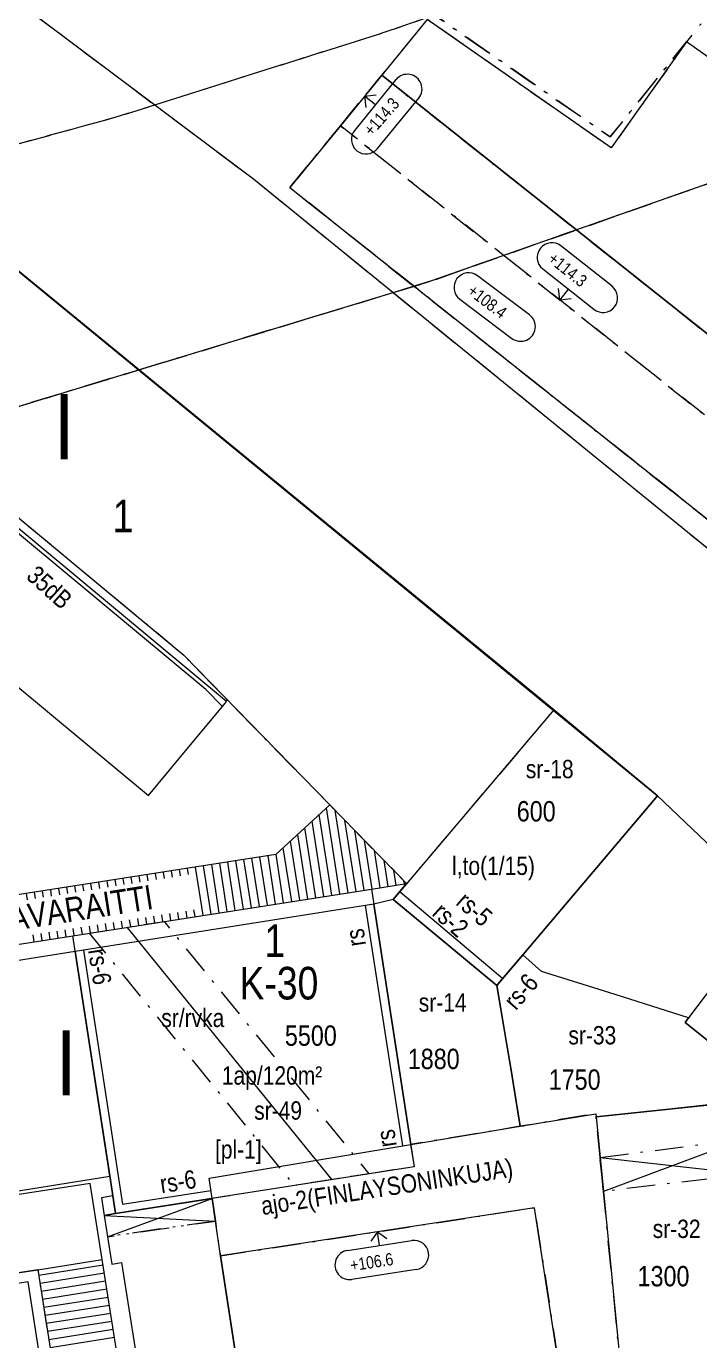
# Model space of a CAD drawing. Header units: metres. Extents: x 24485995 to 24488038, y 6819999 to 6822001.
# Drawn here: x 24487132.5 to 24487215.2, y 6821450.4 to 6821611.8 of the extents above; entities that cross this region are included whole.
import ezdxf

# ---------------------------------------------------------------- set-up
doc = ezdxf.new("R2010")
doc.units = ezdxf.units.M
for name, pattern in [('Aukot_rajalla', [0]), ('k10020', [0]), ('k10040', [10.3, 3.5, -1.5, 0.3, -1.5, 3.5]), ('k10050', [8, 3, -2, 3]), ('K10271', [0]), ('k10400', [0]), ('k10li0', [0])]:
    doc.linetypes.add(name, pattern=pattern)
for name, color, linetype, lineweight in [('AK_AsemakaavaTeksti_Kadun_puistonnimi', 7, 'Continuous', 0), ('AK_AsemakaavaTeksti_Kaupunginosan_nimi', 7, 'Continuous', 0), ('AK_AsemakaavaTeksti_Korttelinumero', 7, 'Continuous', 0), ('AK_AsemakaavaViiva_Kaupunginosan_raja', 7, 'Continuous', 0), ('AK_JohdoillevarattuViiva', 7, 'Continuous', 0), ('AK_Kaavamerkinta_Kayttotarkoitusalue', 7, 'Continuous', 0), ('AK_KayttotarkoitusViiva', 7, 'Continuous', 0), ('AK_LiikennointiTeksti_Autopaikkamerkinta_m2', 7, 'Continuous', 0), ('AK_LiikennointiViiva_Polkuviivoitus', 7, 'Continuous', 0), ('AK_MaanalainenkViiva_Alueenosan_raja', 132, 'Continuous', 0), ('AK_MaanalainenkViiva_Liikennealueen_kuvio', 132, 'Continuous', 0), ('AK_MaanalainenkViiva_Ohj_Alueenosan_raja', 132, 'Continuous', 0), ('AK_MuuAsemakaavaTeksti_Alueenosan_kayttotarkoitus', 7, 'Continuous', 0), ('AK_MuuAsemakaavaTeksti_Erityismaarays', 7, 'Continuous', 0), ('AK_MuuAsemakaavaViiva_alueenosan_raja', 7, 'Continuous', 0), ('AK_MuuAsemakaavaViiva_Erityismaaraysviiva', 7, 'Continuous', 0), ('AK_RakennusalaTeksti_Rakennusoikeus', 7, 'Continuous', 0), ('AK_RakennusalaViiva_Rakennusalan_raja__I_', 7, 'Continuous', 0), ('AK_RakentaminenTeksti_Korkeusmerkinta', 7, 'Continuous', 0), ('AK_RakentaminenTeksti_Korkeusmerkinta_ja_soikio', 7, 'Continuous', 0), ('AK_RakentaminenTeksti_Korkeusmerkinta_ja_soikio_ja_nuoli', 7, 'Continuous', 0), ('AK_RakentaminenViiva_dB_yms_aaltoviiva', 7, 'Continuous', 0), ('AK_RakentaminenViiva_Kulkuaukko', 7, 'Continuous', 0)]:
    doc.layers.add(name, color=color, linetype=linetype, lineweight=lineweight)
doc.styles.add('ArialNarrow', font='ARIALN.TTF')

# ---------------------------------------------------------------- blocks, each defined once
blk = doc.blocks.new('AKP43')
at = {"layer": 'AK_RakentaminenTeksti_Korkeusmerkinta_ja_soikio', "color": 7, "linetype": 'Continuous', "lineweight": 13}
for p, q in [((4, 1.8), (-4, 1.8)), ((-4, -1.8), (4, -1.8))]:
    blk.add_line(p, q, dxfattribs=at)
for centre, start, end in [((-4, 0), 90, 270), ((4, 0), 270, 90)]:
    blk.add_arc(centre, 1.8, start, end, dxfattribs=at)

msp = doc.modelspace()

# ---------------------------------------------------------------- linework, layer by layer
at = {"layer": 'AK_AsemakaavaViiva_Kaupunginosan_raja', "linetype": 'k10020', "lineweight": 9, "flags": 128}
for points in [[(24487046.64, 6821662.13), (24487062.45, 6821659.68), (24487079.67, 6821624.28), (24487102.62, 6821605.46), (24487210, 6821517.29)], [(24487210, 6821517.29), (24487264.96, 6821464.96)]]:
    msp.add_lwpolyline(points, dxfattribs=at)
at = {"layer": 'AK_JohdoillevarattuViiva', "linetype": 'Continuous', "lineweight": 5, "flags": 128}
msp.add_lwpolyline([(24487144.86, 6821501.15), (24487156.02, 6821487.4), (24487170.02, 6821470.16)], dxfattribs=at)
at = {"layer": 'AK_KayttotarkoitusViiva', "linetype": 'Continuous', "lineweight": 20, "flags": 128}
for points in [[(24487272.51, 6821498.13), (24487268.8, 6821492.94), (24487266.65, 6821494.49), (24487265.76, 6821501.56), (24487249.21, 6821520.79), (24487160.41, 6821593.01), (24487118.31, 6821624.6)], [(24487210, 6821517.29), (24487197.29, 6821527.86), (24487102.62, 6821605.46)], [(24487075.65, 6821568.65), (24487092.36, 6821584.02), (24487151.85, 6821534.55), (24487169.78, 6821516.18)], [(24487169.78, 6821516.18), (24487163.15, 6821510.08), (24487083.16, 6821497.59)], [(24487169.78, 6821516.18), (24487179.21, 6821506.52)], [(24487210, 6821517.29), (24487193.52, 6821497.83), (24487190.29, 6821494.02), (24487177.57, 6821504.58), (24487177.98, 6821505.06), (24487179.21, 6821506.52)], [(24487299.51, 6821341.72), (24487288.66, 6821399.93), (24487264.96, 6821464.96), (24487210, 6821517.29)], [(24487174.89, 6821505.84), (24487179.21, 6821506.52)], [(24487174.89, 6821505.84), (24487180.14, 6821471.75), (24487143.49, 6821466), (24487142.86, 6821470.09), (24487138.24, 6821500.12)], [(24487138.24, 6821500.12), (24487174.89, 6821505.84)], [(24487084.08, 6821491.66), (24487138.24, 6821500.12)], [(24487141.85, 6821460.34), (24487140.37, 6821469.7), (24487088.75, 6821461.72), (24487084.08, 6821491.66)], [(24487133.94, 6821459.1), (24487141.85, 6821460.34)], [(24487163.9, 6821320.38), (24487141.85, 6821460.34)], [(24487133.94, 6821459.1), (24487086.51, 6821451.76), (24487089.64, 6821431.5), (24487094.78, 6821432.3), (24487097.22, 6821416.4)], [(24487133.94, 6821459.1), (24487156, 6821319.15)]]:
    msp.add_lwpolyline(points, dxfattribs=at)
at = {"layer": 'AK_LiikennointiViiva_Polkuviivoitus', "linetype": 'Continuous', "lineweight": 0, "flags": 128}
for points in [[(24487170.04, 6821505.09), (24487168.49, 6821515)], [(24487171.03, 6821505.24), (24487169.38, 6821515.81)], [(24487172.02, 6821505.39), (24487170.44, 6821515.51)], [(24487168.06, 6821504.78), (24487166.72, 6821513.37)], [(24487169.05, 6821504.93), (24487167.61, 6821514.18)], [(24487173, 6821505.55), (24487171.64, 6821514.28)], [(24487173.99, 6821505.7), (24487172.85, 6821513.04)], [(24487166.09, 6821504.47), (24487164.95, 6821511.74)], [(24487167.08, 6821504.62), (24487165.84, 6821512.55)], [(24487174.98, 6821505.86), (24487174.05, 6821511.81)], [(24487160.16, 6821503.54), (24487159.23, 6821509.47)], [(24487161.15, 6821503.7), (24487160.22, 6821509.63)], [(24487162.14, 6821503.85), (24487161.21, 6821509.78)], [(24487163.12, 6821504.01), (24487162.2, 6821509.93)], [(24487164.11, 6821504.16), (24487163.18, 6821510.11)], [(24487165.1, 6821504.31), (24487164.07, 6821510.92)], [(24487175.97, 6821506.01), (24487175.25, 6821510.57)], [(24487149.47, 6821507.16), (24487149.35, 6821507.93)], [(24487150.46, 6821507.32), (24487150.34, 6821508.08)], [(24487151.45, 6821507.47), (24487151.33, 6821508.24)], [(24487152.44, 6821507.63), (24487152.32, 6821508.39)], [(24487154.23, 6821502.62), (24487153.31, 6821508.55)], [(24487155.22, 6821502.77), (24487154.29, 6821508.7)], [(24487156.21, 6821502.93), (24487155.28, 6821508.85)], [(24487157.2, 6821503.08), (24487156.27, 6821509.01)], [(24487158.18, 6821503.23), (24487157.26, 6821509.16)], [(24487159.17, 6821503.39), (24487158.25, 6821509.32)], [(24487176.96, 6821506.17), (24487176.46, 6821509.34)], [(24487177.94, 6821506.32), (24487177.66, 6821508.11)], [(24487138.61, 6821505.46), (24487138.49, 6821506.23)], [(24487139.59, 6821505.61), (24487139.47, 6821506.39)], [(24487140.58, 6821505.77), (24487140.46, 6821506.54)], [(24487141.57, 6821505.92), (24487141.45, 6821506.69)], [(24487142.56, 6821506.08), (24487142.44, 6821506.85)], [(24487143.55, 6821506.23), (24487143.43, 6821507)], [(24487144.53, 6821506.39), (24487144.41, 6821507.16)], [(24487145.52, 6821506.54), (24487145.4, 6821507.31)], [(24487146.51, 6821506.7), (24487146.39, 6821507.47)], [(24487147.5, 6821506.85), (24487147.38, 6821507.62)], [(24487148.49, 6821507.01), (24487148.37, 6821507.77)], [(24487178.93, 6821506.47), (24487178.87, 6821506.87)], [(24487132.68, 6821504.52), (24487132.56, 6821505.31)], [(24487133.67, 6821504.68), (24487133.55, 6821505.46)], [(24487134.65, 6821504.84), (24487134.53, 6821505.61)], [(24487135.64, 6821504.99), (24487135.52, 6821505.77)], [(24487136.63, 6821505.15), (24487136.51, 6821505.92)], [(24487137.62, 6821505.3), (24487137.5, 6821506.08)], [(24487152.26, 6821502.31), (24487152.13, 6821503.14)], [(24487153.24, 6821502.46), (24487153.11, 6821503.29)], [(24487141.39, 6821500.61), (24487141.26, 6821501.45)], [(24487142.38, 6821500.77), (24487142.24, 6821501.61)], [(24487143.36, 6821500.92), (24487143.23, 6821501.76)], [(24487144.35, 6821501.07), (24487144.22, 6821501.91)], [(24487145.34, 6821501.23), (24487145.21, 6821502.07)], [(24487146.33, 6821501.38), (24487146.2, 6821502.22)], [(24487147.32, 6821501.54), (24487147.18, 6821502.37)], [(24487148.3, 6821501.69), (24487148.17, 6821502.53)], [(24487149.29, 6821501.85), (24487149.16, 6821502.68)], [(24487150.28, 6821502), (24487150.15, 6821502.83)], [(24487151.27, 6821502.15), (24487151.14, 6821502.98)], [(24487133.48, 6821499.38), (24487133.35, 6821500.23)], [(24487134.47, 6821499.53), (24487134.34, 6821500.38)], [(24487135.46, 6821499.69), (24487135.33, 6821500.54)], [(24487136.45, 6821499.84), (24487136.31, 6821500.69)], [(24487137.44, 6821499.99), (24487137.3, 6821500.84)], [(24487138.42, 6821500.15), (24487138.29, 6821500.99)], [(24487139.41, 6821500.3), (24487139.28, 6821501.15)], [(24487140.4, 6821500.46), (24487140.27, 6821501.3)], [(24487141.95, 6821459.66), (24487134.05, 6821458.41)], [(24487142.11, 6821458.67), (24487134.21, 6821457.43)], [(24487142.26, 6821457.68), (24487134.36, 6821456.44)], [(24487142.42, 6821456.7), (24487134.52, 6821455.45)], [(24487142.58, 6821455.71), (24487134.67, 6821454.46)], [(24487142.73, 6821454.72), (24487134.83, 6821453.47)], [(24487142.89, 6821453.73), (24487134.98, 6821452.49)], [(24487143.04, 6821452.74), (24487135.14, 6821451.5)], [(24487143.2, 6821451.76), (24487135.3, 6821450.51)], [(24487143.35, 6821450.77), (24487135.45, 6821449.52)]]:
    msp.add_lwpolyline(points, dxfattribs=at)
at = {"layer": 'AK_MaanalainenkViiva_Alueenosan_raja', "linetype": 'k10040', "lineweight": 5, "flags": 128}
msp.add_lwpolyline([(24487904.87, 6822000), (24487912.66, 6821965.55), (24487865.91, 6821959.02), (24487839.01, 6821960.38), (24487795.63, 6821934.66), (24487733.23, 6821897.55), (24487490.51, 6821748.59), (24487460.38, 6821729.37), (24487429.64, 6821710.44), (24487387.98, 6821686.57), (24487345.7, 6821664.47), (24487302.61, 6821644.03), (24487279.84, 6821634.25), (24487264.67, 6821627.98), (24487270.52, 6821613.25), (24487232.97, 6821598.36), (24487181.75, 6821580.35), (24487129.78, 6821564.57), (24487077.19, 6821551.06), (24487055.55, 6821546.21), (24487022.13, 6821539.73), (24487007.31, 6821528.53), (24486995.34, 6821519.49), (24486983.34, 6821510.49), (24486970.66, 6821502.47), (24486957.2, 6821495.86), (24486943.1, 6821490.75), (24486928.63, 6821486.77), (24486923.49, 6821486), (24486908.85, 6821483.8), (24486903.42, 6821482.99), (24486900.75, 6821482.59), (24486891.59, 6821484.39), (24486877.62, 6821489.86), (24486864.68, 6821497.44), (24486853.08, 6821506.95), (24486732.66, 6821483.59), (24486723.17, 6821482.65), (24486713.64, 6821482.36), (24486704.11, 6821482.74), (24486694.63, 6821483.78), (24486685.24, 6821485.47), (24486671.58, 6821487.44), (24486657.81, 6821486.43), (24486560.8, 6821470.08), (24486112.2, 6821386.78), (24486064.09, 6821378.83), (24486015.55, 6821372.78), (24486000, 6821371.46)], dxfattribs=at)
at = {"layer": 'AK_MaanalainenkViiva_Liikennealueen_kuvio', "linetype": 'k10li0', "lineweight": 5, "flags": 128}
msp.add_lwpolyline([(24486000, 6821371.46), (24486015.55, 6821372.78), (24486064.09, 6821378.83), (24486112.2, 6821386.78), (24486560.8, 6821470.08), (24486657.81, 6821486.43), (24486671.58, 6821487.44), (24486685.24, 6821485.47), (24486694.63, 6821483.78), (24486704.11, 6821482.74), (24486713.64, 6821482.36), (24486723.17, 6821482.65), (24486732.66, 6821483.59), (24486853.08, 6821506.95), (24486864.68, 6821497.44), (24486877.62, 6821489.86), (24486891.59, 6821484.39), (24486900.75, 6821482.59), (24486903.42, 6821482.99), (24486908.85, 6821483.8), (24486923.49, 6821486), (24486928.63, 6821486.77), (24486943.1, 6821490.75), (24486957.2, 6821495.86), (24486970.66, 6821502.47), (24486983.34, 6821510.49), (24486995.34, 6821519.49), (24487007.31, 6821528.53), (24487022.13, 6821539.73), (24487055.55, 6821546.21), (24487077.19, 6821551.06), (24487129.78, 6821564.57), (24487181.75, 6821580.35), (24487232.97, 6821598.36), (24487270.52, 6821613.25), (24487264.67, 6821627.98), (24487279.84, 6821634.25), (24487302.61, 6821644.03), (24487345.7, 6821664.47), (24487387.98, 6821686.57), (24487429.64, 6821710.44), (24487460.38, 6821729.37), (24487490.51, 6821748.59), (24487733.23, 6821897.55), (24487795.63, 6821934.66), (24487839.01, 6821960.38), (24487865.91, 6821959.02), (24487912.66, 6821965.55), (24487904.87, 6822000)], dxfattribs=at)
at = {"layer": 'AK_MaanalainenkViiva_Ohj_Alueenosan_raja', "linetype": 'k10050', "lineweight": 5, "flags": 128}
for points in [[(24487904.87, 6822000), (24487909.36, 6821980.14), (24487865.26, 6821974.07), (24487835.25, 6821975.59), (24487787.97, 6821947.56), (24487725.47, 6821910.38), (24487482.55, 6821761.31), (24487452.41, 6821742.08), (24487421.97, 6821723.34), (24487380.77, 6821699.73), (24487339.01, 6821677.9), (24487296.43, 6821657.7), (24487274.02, 6821648.07), (24487241.89, 6821634.81), (24487209.39, 6821622.46), (24487176.55, 6821611.05), (24487143.41, 6821600.58), (24487112.33, 6821592.06), (24487081.26, 6821583.54), (24487052.48, 6821576.81), (24487018.02, 6821570.34), (24486849.52, 6821538.95), (24486695.51, 6821510.35), (24486558.06, 6821484.83), (24486109.6, 6821401.56), (24486061.93, 6821393.68), (24486013.99, 6821387.7), (24486000, 6821386.51)], [(24486903.42, 6821482.99), (24486908.85, 6821483.8), (24486923.49, 6821486), (24486928.63, 6821486.77), (24486943.1, 6821490.75), (24486957.2, 6821495.86), (24486970.66, 6821502.47), (24486983.34, 6821510.49), (24486995.34, 6821519.49), (24487007.31, 6821528.53), (24487022.13, 6821539.73), (24487055.55, 6821546.21), (24487077.19, 6821551.06), (24487129.78, 6821564.57), (24487181.75, 6821580.35), (24487232.97, 6821598.36), (24487270.52, 6821613.25), (24487264.67, 6821627.98), (24487279.84, 6821634.25), (24487302.61, 6821644.03), (24487345.7, 6821664.47), (24487387.98, 6821686.57), (24487429.64, 6821710.44), (24487460.38, 6821729.37), (24487490.51, 6821748.59), (24487733.23, 6821897.55), (24487795.63, 6821934.66), (24487839.01, 6821960.38), (24487865.91, 6821959.02), (24487912.66, 6821965.55), (24487909.36, 6821980.14), (24487865.26, 6821974.07), (24487835.25, 6821975.59), (24487787.97, 6821947.56), (24487725.47, 6821910.38), (24487482.55, 6821761.31), (24487452.41, 6821742.08), (24487421.97, 6821723.34), (24487380.77, 6821699.73), (24487339.01, 6821677.9), (24487296.43, 6821657.7), (24487274.02, 6821648.07), (24487241.89, 6821634.81), (24487209.39, 6821622.46), (24487176.55, 6821611.05), (24487143.41, 6821600.58), (24487112.33, 6821592.06), (24487081.26, 6821583.54), (24487052.48, 6821576.81), (24487018.02, 6821570.34), (24486849.52, 6821538.95), (24486695.51, 6821510.35), (24486558.06, 6821484.83), (24486109.6, 6821401.56), (24486061.93, 6821393.68), (24486013.99, 6821387.7), (24486000, 6821386.51)]]:
    msp.add_lwpolyline(points, dxfattribs=at)
at = {"layer": 'AK_MuuAsemakaavaViiva_alueenosan_raja', "linetype": 'k10040', "lineweight": 5, "flags": 128}
for points in [[(24487105.05, 6821636.81), (24487087.71, 6821672.02), (24487104.97, 6821680.69), (24487107.1, 6821681.76), (24487121.22, 6821655.72), (24487166.27, 6821623.49), (24487168.52, 6821622.96), (24487204.2, 6821598.2), (24487213.57, 6821609.87), (24487204.31, 6821596.85), (24487181.75, 6821612.64), (24487164.87, 6821591.98), (24487244.97, 6821528.33), (24487255.72, 6821541.81), (24487262.96, 6821536.01), (24487287.47, 6821516.36), (24487272.51, 6821498.13), (24487268.8, 6821492.94), (24487266.65, 6821494.49), (24487265.76, 6821501.56), (24487249.21, 6821520.79), (24487160.41, 6821593.01), (24487107.91, 6821632.4), (24487105.05, 6821636.81)], [(24487197.29, 6821527.86), (24487179.21, 6821506.52), (24487169.78, 6821516.18), (24487151.85, 6821534.55), (24487092.36, 6821584.02), (24487075.65, 6821568.65), (24487067.21, 6821578.55), (24487065.94, 6821587.36), (24487062.12, 6821613.74), (24487060.53, 6821619.61), (24487045.18, 6821652.74), (24487046.64, 6821662.13), (24487062.45, 6821659.68), (24487079.67, 6821624.28), (24487197.29, 6821527.86)], [(24487168.52, 6821622.96), (24487186.17, 6821618.86), (24487225.11, 6821624.25), (24487213.57, 6821609.87), (24487204.2, 6821598.2), (24487168.52, 6821622.96)], [(24487171.09, 6821599.58), (24487176.15, 6821605.78), (24487256.08, 6821542.26), (24487255.72, 6821541.81), (24487251.09, 6821536.01), (24487171.09, 6821599.58)], [(24487164.87, 6821591.98), (24487171.09, 6821599.58), (24487251.09, 6821536.01), (24487244.97, 6821528.33), (24487164.87, 6821591.98)], [(24487140.28, 6821500.44), (24487149.43, 6821501.87), (24487174.59, 6821470.88), (24487165.45, 6821469.44), (24487140.28, 6821500.44)], [(24487204.13, 6821407.24), (24487204.43, 6821405.21), (24487204.9, 6821402.05), (24487205.09, 6821400.78), (24487205.71, 6821396.56), (24487205.95, 6821394.93), (24487206.66, 6821390.18), (24487207.36, 6821385.43), (24487208.02, 6821381.01), (24487208.67, 6821376.59), (24487209.33, 6821372.18), (24487212.58, 6821372.66), (24487215.82, 6821373.15), (24487216.11, 6821371.25), (24487216.72, 6821367.13), (24487220.75, 6821367.74), (24487224.78, 6821368.35), (24487224.45, 6821371.32), (24487224.11, 6821374.29), (24487226.08, 6821374.58), (24487228.12, 6821374.89), (24487232.76, 6821375.58), (24487232.5, 6821378.37), (24487227.58, 6821377.94), (24487225.58, 6821377.76), (24487219.02, 6821377.19), (24487212.47, 6821376.61), (24487211.98, 6821381.61), (24487211.55, 6821386.07), (24487211.08, 6821390.86), (24487210.61, 6821395.65), (24487210.43, 6821397.45), (24487210.02, 6821401.52), (24487209.89, 6821402.86), (24487209.48, 6821406.96), (24487207.69, 6821424.93), (24487205.89, 6821442.9), (24487205.51, 6821446.77), (24487204.44, 6821457.75), (24487203.37, 6821468.72), (24487202.96, 6821472.88), (24487202.47, 6821477.87), (24487202.44, 6821478.26), (24487199.32, 6821477.74), (24487193.14, 6821476.71), (24487186.43, 6821475.59), (24487179.68, 6821474.46), (24487180.14, 6821471.75), (24487170.98, 6821470.31), (24487155.33, 6821467.86)], [(24487193.14, 6821476.71), (24487193.63, 6821476.79)], [(24487202.96, 6821472.88), (24487211.89, 6821474.04), (24487220.81, 6821475.2), (24487221.03, 6821473.02), (24487221.24, 6821470.83), (24487212.31, 6821469.78), (24487203.37, 6821468.72), (24487203.17, 6821470.8), (24487202.96, 6821472.88)], [(24487142.08, 6821465.78), (24487142.49, 6821463.16), (24487149.11, 6821464.12), (24487155.74, 6821465.08), (24487155.33, 6821467.86), (24487149.41, 6821466.93), (24487143.49, 6821466), (24487142.08, 6821465.78)], [(24487155.33, 6821467.86), (24487155.74, 6821465.08), (24487156.36, 6821460.8), (24487175.63, 6821463.76), (24487194.91, 6821466.72), (24487196.78, 6821454.49), (24487198.72, 6821441.86), (24487181.71, 6821439.37), (24487160.13, 6821436.22), (24487160.87, 6821431.49), (24487161.62, 6821426.75), (24487162.33, 6821423.06), (24487162.63, 6821420.31), (24487167.49, 6821420.8), (24487172.42, 6821421.44)], [(24487143.49, 6821466), (24487142.08, 6821465.78)], [(24487155.74, 6821465.08), (24487142.49, 6821463.16)], [(24487110.93, 6821327.35), (24487097.22, 6821416.4), (24487094.78, 6821432.3), (24487089.64, 6821431.5), (24487086.51, 6821451.76), (24487133.94, 6821459.1), (24487146.95, 6821376.59)]]:
    msp.add_lwpolyline(points, dxfattribs=at)
at = {"layer": 'AK_MuuAsemakaavaViiva_Erityismaaraysviiva', "linetype": 'Aukot_rajalla', "lineweight": 5, "flags": 128}
for points in [[(24487178.43, 6821505.5), (24487191, 6821494.85)], [(24487178.43, 6821505.5), (24487191, 6821494.85)], [(24487178.74, 6821474.31), (24487174.18, 6821503.84)], [(24487190.29, 6821494.02), (24487177.78, 6821504.41), (24487177.57, 6821504.58)], [(24487139.53, 6821498.33), (24487144.33, 6821467.14), (24487155.18, 6821468.85)], [(24487190.87, 6821494.71), (24487193.47, 6821497.78)], [(24487190.29, 6821494.02), (24487190.87, 6821494.71)]]:
    msp.add_lwpolyline(points, dxfattribs=at)
at = {"layer": 'AK_RakennusalaViiva_Rakennusalan_raja__I_', "linetype": 'K10271', "lineweight": 9, "flags": 128}
for points in [[(24487176.15, 6821605.78), (24487256.08, 6821542.26), (24487255.72, 6821541.81), (24487262.96, 6821536.01), (24487281.51, 6821559.13), (24487269.44, 6821567.61), (24487264.34, 6821561.29), (24487252.92, 6821569.48), (24487272.31, 6821596.66), (24487254.78, 6821610.46), (24487241, 6821590.44), (24487213.57, 6821609.87), (24487204.31, 6821596.85), (24487181.75, 6821612.64), (24487176.15, 6821605.78)], [(24487256.08, 6821542.26), (24487176.15, 6821605.78), (24487171.09, 6821599.58), (24487164.87, 6821591.98), (24487244.97, 6821528.33), (24487251.09, 6821536.01), (24487255.72, 6821541.81), (24487256.08, 6821542.26)], [(24487147.52, 6821517.34), (24487152.7, 6821523.57), (24487156.6, 6821528.26), (24487157.11, 6821528.87), (24487111.31, 6821566.96), (24487091.8, 6821583.19), (24487082.12, 6821571.72), (24487147.52, 6821517.34)], [(24487197.29, 6821527.86), (24487179.19, 6821506.49), (24487177.57, 6821504.58), (24487190.29, 6821494.02), (24487193.52, 6821497.83), (24487210, 6821517.29), (24487197.29, 6821527.86)], [(24487175.17, 6821504), (24487138.54, 6821498.17), (24487142.86, 6821470.09), (24487143.49, 6821466), (24487155.33, 6821467.86), (24487154.97, 6821470.34), (24487179.72, 6821474.47), (24487175.17, 6821504)], [(24487179.72, 6821474.47), (24487193.14, 6821476.71), (24487192.86, 6821478.5), (24487192.63, 6821480.02), (24487192.03, 6821483.62), (24487190.29, 6821494.02), (24487177.57, 6821504.58), (24487175.17, 6821504), (24487179.72, 6821474.47)], [(24487090.03, 6821461.92), (24487095.28, 6821462.73), (24487095.24, 6821462.98), (24487142.79, 6821470.6), (24487138.54, 6821498.17), (24487091.53, 6821490.69), (24487091.44, 6821490.98), (24487086.07, 6821490.15), (24487087.8, 6821478.2), (24487089.53, 6821466.26), (24487090.03, 6821461.92)], [(24487223.07, 6821481.7), (24487249.5, 6821460.57), (24487256.94, 6821454.61), (24487256.95, 6821454.65), (24487264.14, 6821465.06), (24487262.9, 6821466.05), (24487220.97, 6821499.5), (24487213.83, 6821490.02), (24487213.39, 6821489.44), (24487219.93, 6821484.21), (24487222.94, 6821481.8), (24487223.07, 6821481.7)], [(24487193.14, 6821476.71), (24487202.44, 6821478.26), (24487202.47, 6821477.87), (24487211.42, 6821478.81), (24487220.37, 6821479.76), (24487221.1, 6821479.84), (24487222.94, 6821481.8), (24487217.48, 6821486.17), (24487213.39, 6821489.44), (24487213.83, 6821490.02), (24487204.79, 6821492.88), (24487195.75, 6821495.73), (24487193.47, 6821497.78), (24487190.29, 6821494.02), (24487191.44, 6821487.15), (24487192.03, 6821483.62), (24487192.63, 6821480.02), (24487192.75, 6821479.26), (24487192.78, 6821479.04), (24487193.14, 6821476.71)], [(24487202.47, 6821477.87), (24487202.96, 6821472.88), (24487203.37, 6821468.72), (24487204.44, 6821457.75), (24487205.51, 6821446.77), (24487212.83, 6821447.41), (24487223.44, 6821448.35), (24487222.94, 6821453.53), (24487222.29, 6821460.14), (24487221.64, 6821466.75), (24487221.24, 6821470.83), (24487220.81, 6821475.2), (24487220.43, 6821479.13), (24487221.1, 6821479.84), (24487215.89, 6821479.29), (24487211.42, 6821478.81), (24487202.47, 6821477.87)], [(24487142.08, 6821465.78), (24487143.49, 6821466), (24487143.16, 6821468.17), (24487141.74, 6821467.94), (24487142.08, 6821465.78)], [(24487142.08, 6821465.78), (24487142.49, 6821463.16), (24487143.02, 6821459.8), (24487144.21, 6821459.98), (24487146.77, 6821443.71), (24487149.32, 6821427.44), (24487147.89, 6821427.22), (24487148.31, 6821424.56), (24487148.9, 6821420.86), (24487149.28, 6821418.4), (24487150.25, 6821418.55), (24487152.85, 6821401.98), (24487155.45, 6821385.4), (24487154.29, 6821385.22), (24487155.44, 6821377.97), (24487156.27, 6821378.11), (24487156.96, 6821373.66), (24487163.3, 6821374.62), (24487169.65, 6821375.59), (24487169.02, 6821379.6), (24487167.8, 6821387.34), (24487165.92, 6821399.36), (24487164.29, 6821409.75), (24487162.63, 6821420.31), (24487162.33, 6821423.06), (24487161.72, 6821426.76), (24487160.12, 6821436.28), (24487157.3, 6821454.65), (24487156.36, 6821460.8), (24487155.74, 6821465.08), (24487155.33, 6821467.86), (24487143.49, 6821466), (24487142.08, 6821465.78)], [(24487160.11, 6821436.34), (24487160.13, 6821436.22), (24487164.7, 6821436.89), (24487198.72, 6821441.86), (24487198.66, 6821442.26), (24487194.91, 6821466.72), (24487156.36, 6821460.8), (24487160.11, 6821436.34)], [(24487148.97, 6821353.16), (24487148.33, 6821357.11), (24487146.15, 6821370.63), (24487145.97, 6821371.87), (24487145.55, 6821374.68), (24487145.48, 6821375.13), (24487145.3, 6821376.3), (24487132.74, 6821457.63), (24487091.06, 6821451.06), (24487091.25, 6821449.85), (24487089.65, 6821449.47), (24487089.61, 6821449.46), (24487089.56, 6821449.44), (24487089.51, 6821449.42), (24487089.47, 6821449.4), (24487089.42, 6821449.38), (24487089.38, 6821449.36), (24487089.34, 6821449.33), (24487089.29, 6821449.31), (24487089.25, 6821449.28), (24487089.21, 6821449.25), (24487089.17, 6821449.22), (24487089.13, 6821449.19), (24487089.1, 6821449.16), (24487089.06, 6821449.12), (24487089.03, 6821449.09), (24487088.99, 6821449.05), (24487088.96, 6821449.01), (24487088.93, 6821448.97), (24487088.9, 6821448.93), (24487088.87, 6821448.89), (24487088.84, 6821448.85), (24487088.82, 6821448.81), (24487088.8, 6821448.76), (24487088.77, 6821448.72), (24487088.75, 6821448.67), (24487088.73, 6821448.63), (24487088.72, 6821448.58), (24487088.7, 6821448.53), (24487088.69, 6821448.48), (24487088.67, 6821448.44), (24487088.66, 6821448.39), (24487088.65, 6821448.34), (24487088.65, 6821448.29), (24487088.64, 6821448.24), (24487088.64, 6821448.19), (24487088.64, 6821448.14), (24487088.64, 6821448.09), (24487088.64, 6821448.04), (24487088.64, 6821447.99), (24487088.64, 6821447.94), (24487088.65, 6821447.89), (24487088.66, 6821447.84), (24487088.67, 6821447.8), (24487088.68, 6821447.75), (24487088.69, 6821447.7), (24487090.73, 6821435.14), (24487091, 6821433.42), (24487091.27, 6821431.76), (24487094.78, 6821432.3), (24487097.22, 6821416.4), (24487110.93, 6821327.35), (24487112.91, 6821314.5), (24487113.21, 6821312.52), (24487113.51, 6821312.57), (24487114.49, 6821312.72), (24487156, 6821319.15), (24487155.74, 6821320.76), (24487155.74, 6821320.8), (24487155.26, 6821320.75), (24487154.24, 6821320.65), (24487154.22, 6821320.64), (24487154.16, 6821320.98), (24487148.97, 6821353.16)]]:
    msp.add_lwpolyline(points, dxfattribs=at)
at = {"layer": 'AK_RakentaminenTeksti_Korkeusmerkinta_ja_soikio_ja_nuoli', "linetype": 'Continuous', "lineweight": 5, "flags": 128}
for points in [[(24487177.9, 6821605.24), (24487172.84, 6821599.05)], [(24487174.05, 6821603.22), (24487175.46, 6821603.36)], [(24487174.05, 6821603.22), (24487174.19, 6821601.81)], [(24487175.37, 6821602.14), (24487174.05, 6821603.22)], [(24487175.62, 6821596.77), (24487180.69, 6821602.96)], [(24487204.43, 6821579.86), (24487198.16, 6821584.83)], [(24487195.92, 6821582.02), (24487202.19, 6821577.04)], [(24487198, 6821578.2), (24487197.84, 6821579.6)], [(24487199.06, 6821579.53), (24487198, 6821578.2)], [(24487198, 6821578.2), (24487199.4, 6821578.36)], [(24487171.94, 6821461.47), (24487179.84, 6821462.69)], [(24487175.63, 6821463.76), (24487174.8, 6821462.62)], [(24487175.63, 6821463.76), (24487176.77, 6821462.93)], [(24487175.89, 6821462.08), (24487175.63, 6821463.76)], [(24487180.39, 6821459.13), (24487172.48, 6821457.92)]]:
    msp.add_lwpolyline(points, dxfattribs=at)
at = {"layer": 'AK_RakentaminenTeksti_Korkeusmerkinta_ja_soikio_ja_nuoli', "linetype": 'Continuous', "lineweight": 5}
for centre, start, end in [((24487179.3, 6821604.1), 320.7066, 140.7066), ((24487174.23, 6821597.91), 140.7066, 320.7066), ((24487197.04, 6821583.42), 51.528, 231.528), ((24487203.31, 6821578.45), 231.528, 51.528), ((24487180.12, 6821460.91), 278.7359, 98.7359), ((24487172.21, 6821459.69), 98.7359, 278.7359)]:
    msp.add_arc(centre, 1.8, start, end, dxfattribs=at)
at = {"layer": 'AK_RakentaminenViiva_dB_yms_aaltoviiva', "linetype": 'k10400', "lineweight": 0, "flags": 128}
msp.add_lwpolyline([(24487156.6, 6821528.26), (24487154.55, 6821530.35), (24487092.24, 6821582.17)], dxfattribs=at)
at = {"layer": 'AK_RakentaminenViiva_Kulkuaukko', "linetype": 'Continuous', "lineweight": 5, "flags": 128}
for points in [[(24487220.81, 6821475.2), (24487203.37, 6821468.72)], [(24487202.96, 6821472.88), (24487221.24, 6821470.83)], [(24487142.49, 6821463.16), (24487155.33, 6821467.86)], [(24487142.08, 6821465.78), (24487155.74, 6821465.08)]]:
    msp.add_lwpolyline(points, dxfattribs=at)

# ---------------------------------------------------------------- block references
at = {"layer": 'AK_RakentaminenTeksti_Korkeusmerkinta_ja_soikio', "color": 7, "lineweight": 5, "rotation": 322.921}
msp.add_blockref('AKP43', (24487190.02, 6821577.32), dxfattribs=at)

# ---------------------------------------------------------------- texts
at = {"layer": 'AK_AsemakaavaTeksti_Kadun_puistonnimi', "linetype": 'Continuous', "lineweight": 5, "style": 'ArialNarrow'}
msp.add_text('KANAVARAITTI', height=3, rotation=8.8751, dxfattribs=at).set_placement((24487123.73, 6821499.6))
at = {"layer": 'AK_AsemakaavaTeksti_Kaupunginosan_nimi', "linetype": 'Continuous', "lineweight": 0, "style": 'ArialNarrow'}
for p in [(24487135.89, 6821558.62), (24487136.15, 6821480.5)]:
    msp.add_text('I', height=8, dxfattribs=at).set_placement(p)
at = {"layer": 'AK_AsemakaavaTeksti_Korttelinumero', "linetype": 'Continuous', "lineweight": 5, "style": 'ArialNarrow'}
for p in [(24487143.12, 6821549.65), (24487161.75, 6821497.52)]:
    msp.add_text('1', height=4, dxfattribs=at).set_placement(p)
at = {"layer": 'AK_Kaavamerkinta_Kayttotarkoitusalue', "linetype": 'Continuous', "lineweight": 0, "style": 'ArialNarrow'}
msp.add_text('K-30', height=4, dxfattribs=at).set_placement((24487158.7, 6821492.29))
at = {"layer": 'AK_LiikennointiTeksti_Autopaikkamerkinta_m2', "linetype": 'Continuous', "lineweight": 0, "style": 'ArialNarrow'}
msp.add_text('1ap/120m²', height=2.25, dxfattribs=at).set_placement((24487156.53, 6821481.83))
at = {"layer": 'AK_MuuAsemakaavaTeksti_Alueenosan_kayttotarkoitus', "linetype": 'Continuous', "lineweight": 0, "style": 'ArialNarrow'}
msp.add_text('l,to(1/15)', height=2.25, dxfattribs=at).set_placement((24487184.79, 6821507.58))
at = {"layer": 'AK_MuuAsemakaavaTeksti_Erityismaarays', "linetype": 'Continuous', "lineweight": 0, "style": 'ArialNarrow'}
for s, rotation, p in [('35dB', 318.0538, (24487132.39, 6821544.08)), ('rs-5', 318.904, (24487185.13, 6821504.01)), ('rs-2', 318.172, (24487182.21, 6821502.7)), ('rs', 98.7635, (24487174.24, 6821498.99)), ('rs-6', 278.9359, (24487140.1, 6821498.34)), ('rs-6', 49.028, (24487192.63, 6821490.85)), ('rs', 98.7635, (24487178.01, 6821474.33)), ('ajo-2(FINLAYSONINKUJA)', 8.709, (24487161.53, 6821465.81)), ('rs-6', 8.9106, (24487149.13, 6821468.48))]:
    msp.add_text(s, height=2.25, rotation=rotation, dxfattribs=at).set_placement(p)
for s, p in [('sr-18', (24487193.84, 6821519.46)), ('sr-14', (24487180.7, 6821490.8)), ('sr/rvka', (24487149.1, 6821488.9)), ('sr-33', (24487199.07, 6821486.77)), ('sr-49', (24487160.5, 6821477.53)), ('[pl-1]', (24487155.69, 6821472.75)), ('sr-32', (24487209.42, 6821463))]:
    msp.add_text(s, height=2.25, dxfattribs=at).set_placement(p)
at = {"layer": 'AK_RakennusalaTeksti_Rakennusoikeus', "linetype": 'Continuous', "lineweight": 0, "style": 'ArialNarrow'}
for s, p in [('600', (24487192.73, 6821514.15)), ('5500', (24487164.27, 6821486.6)), ('1880', (24487179.35, 6821483.74)), ('1750', (24487196.65, 6821481.2)), ('1300', (24487207.56, 6821457.06))]:
    msp.add_text(s, height=2.5, dxfattribs=at).set_placement(p)
at = {"layer": 'AK_RakentaminenTeksti_Korkeusmerkinta', "linetype": 'Continuous', "lineweight": 0, "style": 'ArialNarrow'}
for s, rotation, p in [('+114.3', 48.7633, (24487174.94, 6821598.21)), ('+114.3', 321.528, (24487196.43, 6821582.98)), ('+108.4', 322.921, (24487186.55, 6821579.01)), ('+106.6', 8.7261, (24487172.42, 6821458.9))]:
    msp.add_text(s, height=1.5, rotation=rotation, dxfattribs=at).set_placement(p)

doc.saveas('drawing.dxf')
